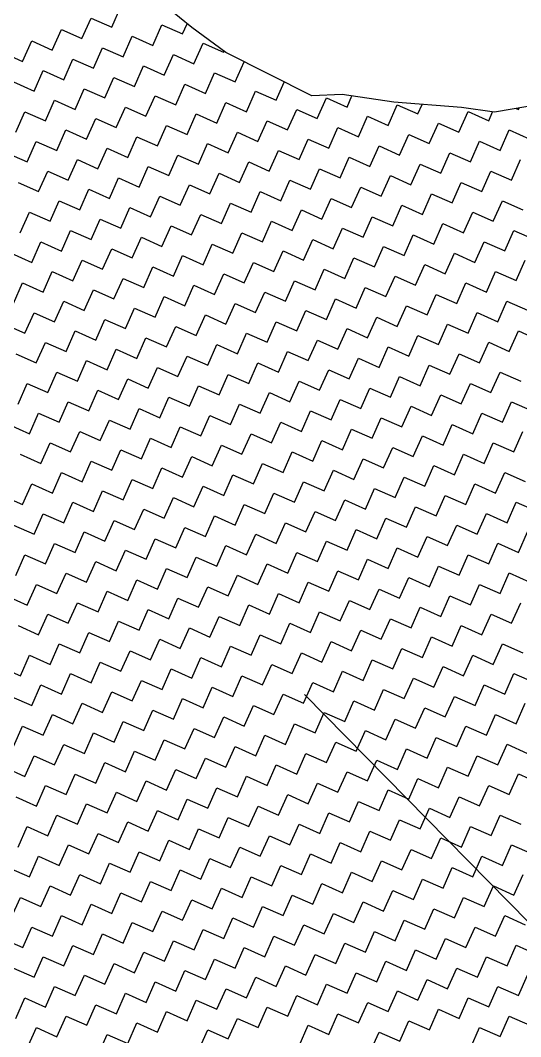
# Model space of a CAD drawing. Header units: metres. Extents: x 279553 to 281500, y 2029848 to 2031565.
# Drawn here: x 279889.4 to 280029.9, y 2030855.8 to 2031141.3 of the extents above; entities that cross this region are included whole.
import ezdxf

# ---------------------------------------------------------------- set-up
doc = ezdxf.new("R2010")
doc.units = ezdxf.units.M
doc.header["$MEASUREMENT"] = 0
doc.layers.add('POLY_HATCH', color=12, linetype='Continuous')

msp = doc.modelspace()

# ---------------------------------------------------------------- linework, layer by layer
msp.add_lwpolyline([(280055.2, 2030864.48), (279969.17, 2030951.88)])
at = {"layer": 'POLY_HATCH'}
for p, q in [((279937.59, 2031139.22), (279926.24, 2031148.48)), ((279947.1, 2031132.19), (279937.59, 2031139.22)), ((279971.23, 2031120.06), (279947.1, 2031132.19)), ((279979.83, 2031120.45), (279971.23, 2031120.06)), ((279994.3, 2031118.24), (279979.83, 2031120.45)), ((280013.33, 2031116.8), (279994.3, 2031118.24)), ((280036.28, 2031117.84), (280022.59, 2031115.5)), ((280022.59, 2031115.5), (280013.33, 2031116.8))]:
    msp.add_line(p, q, dxfattribs=at)
at = {"layer": 'POLY_HATCH', "linetype": 'Continuous'}
for p, q in [((279915.07, 2031139.35), (279917.64, 2031145.12)), ((279906.73, 2031136.14), (279909.3, 2031141.91)), ((279909.3, 2031141.91), (279915.07, 2031139.35)), ((279934.96, 2031137.43), (279936.24, 2031140.32)), ((279898.39, 2031132.93), (279900.96, 2031138.7)), ((279900.96, 2031138.7), (279906.73, 2031136.14)), ((279926.62, 2031134.22), (279929.19, 2031139.99)), ((279929.19, 2031139.99), (279934.96, 2031137.43)), ((279890.05, 2031129.72), (279892.62, 2031135.5)), ((279892.62, 2031135.5), (279898.39, 2031132.93)), ((279918.28, 2031131.01), (279920.85, 2031136.78)), ((279920.85, 2031136.78), (279926.62, 2031134.22)), ((279938.17, 2031129.09), (279940.73, 2031134.86)), ((279940.73, 2031134.86), (279946.51, 2031132.29)), ((279884.28, 2031132.29), (279890.05, 2031129.72)), ((279909.94, 2031127.8), (279912.51, 2031133.57)), ((279912.51, 2031133.57), (279918.28, 2031131.01)), ((279929.83, 2031125.88), (279932.39, 2031131.65)), ((279932.39, 2031131.65), (279938.17, 2031129.09)), ((279946.51, 2031132.29), (279946.62, 2031132.54)), ((279901.6, 2031124.59), (279904.17, 2031130.36)), ((279904.17, 2031130.36), (279909.94, 2031127.8)), ((279949.72, 2031123.95), (279952.23, 2031129.61)), ((279893.26, 2031121.38), (279895.83, 2031127.16)), ((279895.83, 2031127.16), (279901.6, 2031124.59)), ((279921.49, 2031122.67), (279924.05, 2031128.44)), ((279924.05, 2031128.44), (279929.83, 2031125.88)), ((279941.38, 2031120.75), (279943.94, 2031126.52)), ((279943.94, 2031126.52), (279949.72, 2031123.95)), ((279887.49, 2031123.95), (279893.26, 2031121.38)), ((279913.15, 2031119.46), (279915.71, 2031125.23)), ((279915.71, 2031125.23), (279921.49, 2031122.67)), ((279933.04, 2031117.54), (279935.6, 2031123.31)), ((279935.6, 2031123.31), (279941.38, 2031120.75)), ((279961.27, 2031118.82), (279963.53, 2031123.93)), ((279904.81, 2031116.25), (279907.37, 2031122.02)), ((279907.37, 2031122.02), (279913.15, 2031119.46)), ((279952.93, 2031115.61), (279955.49, 2031121.39)), ((279955.49, 2031121.39), (279961.27, 2031118.82)), ((279896.47, 2031113.04), (279899.03, 2031118.82)), ((279899.03, 2031118.82), (279904.81, 2031116.25)), ((279924.7, 2031114.33), (279927.26, 2031120.1)), ((279927.26, 2031120.1), (279933.04, 2031117.54)), ((279944.59, 2031112.41), (279947.15, 2031118.18)), ((279947.15, 2031118.18), (279952.93, 2031115.61)), ((279972.81, 2031113.69), (279975.38, 2031119.47)), ((279975.38, 2031119.47), (279981.15, 2031116.9)), ((279981.15, 2031116.9), (279982.55, 2031120.04)), ((279992.7, 2031111.77), (279995.27, 2031117.54)), ((279995.27, 2031117.54), (280001.04, 2031114.98)), ((280001.04, 2031114.98), (280002.23, 2031117.64)), ((279888.13, 2031109.83), (279890.69, 2031115.61)), ((279890.69, 2031115.61), (279896.47, 2031113.04)), ((279916.36, 2031111.12), (279918.92, 2031116.89)), ((279918.92, 2031116.89), (279924.7, 2031114.33)), ((279936.25, 2031109.2), (279938.81, 2031114.97)), ((279938.81, 2031114.97), (279944.59, 2031112.41)), ((279964.47, 2031110.48), (279967.04, 2031116.26)), ((279967.04, 2031116.26), (279972.81, 2031113.69)), ((280012.59, 2031109.85), (280015.16, 2031115.62)), ((280015.16, 2031115.62), (280020.93, 2031113.06)), ((280020.93, 2031113.06), (280022.05, 2031115.57)), ((280028.66, 2031116.54), (280029.27, 2031116.26)), ((280029.27, 2031116.26), (280029.45, 2031116.67)), ((279908.02, 2031107.91), (279910.58, 2031113.68)), ((279910.58, 2031113.68), (279916.36, 2031111.12)), ((279927.91, 2031105.99), (279930.47, 2031111.76)), ((279930.47, 2031111.76), (279936.25, 2031109.2)), ((279956.13, 2031107.27), (279958.7, 2031113.05)), ((279958.7, 2031113.05), (279964.47, 2031110.48)), ((279984.36, 2031108.56), (279986.93, 2031114.33)), ((279986.93, 2031114.33), (279992.7, 2031111.77)), ((280004.25, 2031106.64), (280006.82, 2031112.41)), ((280006.82, 2031112.41), (280012.59, 2031109.85)), ((279899.68, 2031104.7), (279902.24, 2031110.48)), ((279902.24, 2031110.48), (279908.02, 2031107.91)), ((279947.79, 2031104.07), (279950.36, 2031109.84)), ((279950.36, 2031109.84), (279956.13, 2031107.27)), ((279976.02, 2031105.35), (279978.59, 2031111.13)), ((279978.59, 2031111.13), (279984.36, 2031108.56)), ((279995.91, 2031103.43), (279998.48, 2031109.2)), ((279998.48, 2031109.2), (280004.25, 2031106.64)), ((280024.14, 2031104.72), (280026.71, 2031110.49)), ((280026.71, 2031110.49), (280032.48, 2031107.92)), ((279891.34, 2031101.49), (279893.9, 2031107.27)), ((279893.9, 2031107.27), (279899.68, 2031104.7)), ((279919.57, 2031102.78), (279922.13, 2031108.55)), ((279922.13, 2031108.55), (279927.91, 2031105.99)), ((279939.46, 2031100.86), (279942.02, 2031106.63)), ((279942.02, 2031106.63), (279947.79, 2031104.07)), ((279967.68, 2031102.14), (279970.25, 2031107.92)), ((279970.25, 2031107.92), (279976.02, 2031105.35)), ((279987.57, 2031100.22), (279990.14, 2031105.99)), ((279990.14, 2031105.99), (279995.91, 2031103.43)), ((280015.8, 2031101.51), (280018.37, 2031107.28)), ((280018.37, 2031107.28), (280024.14, 2031104.72)), ((279885.56, 2031104.06), (279891.34, 2031101.49)), ((279911.23, 2031099.57), (279913.79, 2031105.34)), ((279913.79, 2031105.34), (279919.57, 2031102.78)), ((279931.12, 2031097.65), (279933.68, 2031103.42)), ((279933.68, 2031103.42), (279939.46, 2031100.86)), ((279959.34, 2031098.93), (279961.91, 2031104.71)), ((279961.91, 2031104.71), (279967.68, 2031102.14)), ((280007.46, 2031098.3), (280010.03, 2031104.07)), ((280010.03, 2031104.07), (280015.8, 2031101.51)), ((279902.89, 2031096.36), (279905.45, 2031102.14)), ((279905.45, 2031102.14), (279911.23, 2031099.57)), ((279951, 2031095.73), (279953.57, 2031101.5)), ((279953.57, 2031101.5), (279959.34, 2031098.93)), ((279979.23, 2031097.01), (279981.8, 2031102.79)), ((279981.8, 2031102.79), (279987.57, 2031100.22)), ((279999.12, 2031095.09), (280001.69, 2031100.86)), ((280001.69, 2031100.86), (280007.46, 2031098.3)), ((280027.35, 2031096.38), (280029.91, 2031102.15)), ((279894.55, 2031093.15), (279897.11, 2031098.93)), ((279897.11, 2031098.93), (279902.89, 2031096.36)), ((279922.78, 2031094.44), (279925.34, 2031100.21)), ((279925.34, 2031100.21), (279931.12, 2031097.65)), ((279942.66, 2031092.52), (279945.23, 2031098.29)), ((279945.23, 2031098.29), (279951, 2031095.73)), ((279970.89, 2031093.8), (279973.46, 2031099.58)), ((279973.46, 2031099.58), (279979.23, 2031097.01)), ((279990.78, 2031091.88), (279993.35, 2031097.65)), ((279993.35, 2031097.65), (279999.12, 2031095.09)), ((280019.01, 2031093.17), (280021.57, 2031098.94)), ((280021.57, 2031098.94), (280027.35, 2031096.38)), ((279888.77, 2031095.72), (279894.55, 2031093.15)), ((279914.44, 2031091.23), (279917, 2031097)), ((279917, 2031097), (279922.78, 2031094.44)), ((279934.32, 2031089.31), (279936.89, 2031095.08)), ((279936.89, 2031095.08), (279942.66, 2031092.52)), ((279962.55, 2031090.59), (279965.12, 2031096.37)), ((279965.12, 2031096.37), (279970.89, 2031093.8)), ((280010.67, 2031089.96), (280013.23, 2031095.73)), ((280013.23, 2031095.73), (280019.01, 2031093.17)), ((279906.1, 2031088.02), (279908.66, 2031093.8)), ((279908.66, 2031093.8), (279914.44, 2031091.23)), ((279925.98, 2031086.1), (279928.55, 2031091.87)), ((279928.55, 2031091.87), (279934.32, 2031089.31)), ((279954.21, 2031087.39), (279956.78, 2031093.16)), ((279956.78, 2031093.16), (279962.55, 2031090.59)), ((279982.44, 2031088.67), (279985.01, 2031094.45)), ((279985.01, 2031094.45), (279990.78, 2031091.88)), ((280002.33, 2031086.75), (280004.9, 2031092.52)), ((280004.9, 2031092.52), (280010.67, 2031089.96)), ((279897.76, 2031084.81), (279900.32, 2031090.59)), ((279900.32, 2031090.59), (279906.1, 2031088.02)), ((279945.87, 2031084.18), (279948.44, 2031089.95)), ((279948.44, 2031089.95), (279954.21, 2031087.39)), ((279974.1, 2031085.46), (279976.67, 2031091.24)), ((279976.67, 2031091.24), (279982.44, 2031088.67)), ((279993.99, 2031083.54), (279996.56, 2031089.31)), ((279996.56, 2031089.31), (280002.33, 2031086.75)), ((280022.22, 2031084.83), (280024.78, 2031090.6)), ((280024.78, 2031090.6), (280030.56, 2031088.04)), ((279889.42, 2031081.6), (279891.98, 2031087.38)), ((279891.98, 2031087.38), (279897.76, 2031084.81)), ((279917.64, 2031082.89), (279920.21, 2031088.66)), ((279920.21, 2031088.66), (279925.98, 2031086.1)), ((279937.53, 2031080.97), (279940.1, 2031086.74)), ((279940.1, 2031086.74), (279945.87, 2031084.18)), ((279965.76, 2031082.25), (279968.33, 2031088.03)), ((279968.33, 2031088.03), (279974.1, 2031085.46)), ((279985.65, 2031080.33), (279988.22, 2031086.11)), ((279988.22, 2031086.11), (279993.99, 2031083.54)), ((280013.88, 2031081.62), (280016.44, 2031087.39)), ((280016.44, 2031087.39), (280022.22, 2031084.83)), ((279909.3, 2031079.68), (279911.87, 2031085.46)), ((279911.87, 2031085.46), (279917.64, 2031082.89)), ((279929.19, 2031077.76), (279931.76, 2031083.53)), ((279931.76, 2031083.53), (279937.53, 2031080.97)), ((279957.42, 2031079.05), (279959.99, 2031084.82)), ((279959.99, 2031084.82), (279965.76, 2031082.25)), ((280005.54, 2031078.41), (280008.1, 2031084.18)), ((280008.1, 2031084.18), (280013.88, 2031081.62)), ((279900.96, 2031076.47), (279903.53, 2031082.25)), ((279903.53, 2031082.25), (279909.3, 2031079.68)), ((279920.85, 2031074.55), (279923.42, 2031080.32)), ((279923.42, 2031080.32), (279929.19, 2031077.76)), ((279949.08, 2031075.84), (279951.65, 2031081.61)), ((279951.65, 2031081.61), (279957.42, 2031079.05)), ((279977.31, 2031077.12), (279979.88, 2031082.9)), ((279979.88, 2031082.9), (279985.65, 2031080.33)), ((279997.2, 2031075.2), (279999.76, 2031080.98)), ((279999.76, 2031080.98), (280005.54, 2031078.41)), ((280025.43, 2031076.49), (280027.99, 2031082.26)), ((280027.99, 2031082.26), (280033.77, 2031079.7)), ((279892.62, 2031073.26), (279895.19, 2031079.04)), ((279895.19, 2031079.04), (279900.96, 2031076.47)), ((279940.74, 2031072.63), (279943.31, 2031078.4)), ((279943.31, 2031078.4), (279949.08, 2031075.84)), ((279968.97, 2031073.91), (279971.54, 2031079.69)), ((279971.54, 2031079.69), (279977.31, 2031077.12)), ((279988.86, 2031071.99), (279991.42, 2031077.77)), ((279991.42, 2031077.77), (279997.2, 2031075.2)), ((280017.09, 2031073.28), (280019.65, 2031079.05)), ((280019.65, 2031079.05), (280025.43, 2031076.49)), ((279886.85, 2031075.83), (279892.62, 2031073.26)), ((279912.51, 2031071.34), (279915.08, 2031077.12)), ((279915.08, 2031077.12), (279920.85, 2031074.55)), ((279932.4, 2031069.42), (279934.97, 2031075.19)), ((279934.97, 2031075.19), (279940.74, 2031072.63)), ((279960.63, 2031070.71), (279963.2, 2031076.48)), ((279963.2, 2031076.48), (279968.97, 2031073.91)), ((279980.52, 2031068.78), (279983.08, 2031074.56)), ((279983.08, 2031074.56), (279988.86, 2031071.99)), ((280008.75, 2031070.07), (280011.31, 2031075.84)), ((280011.31, 2031075.84), (280017.09, 2031073.28)), ((279904.17, 2031068.13), (279906.74, 2031073.91)), ((279906.74, 2031073.91), (279912.51, 2031071.34)), ((279924.06, 2031066.21), (279926.63, 2031071.99)), ((279926.63, 2031071.99), (279932.4, 2031069.42)), ((279952.29, 2031067.5), (279954.86, 2031073.27)), ((279954.86, 2031073.27), (279960.63, 2031070.71)), ((280000.41, 2031066.86), (280002.97, 2031072.64)), ((280002.97, 2031072.64), (280008.75, 2031070.07)), ((280028.64, 2031068.15), (280031.2, 2031073.92)), ((279895.83, 2031064.92), (279898.4, 2031070.7)), ((279898.4, 2031070.7), (279904.17, 2031068.13)), ((279943.95, 2031064.29), (279946.52, 2031070.06)), ((279946.52, 2031070.06), (279952.29, 2031067.5)), ((279972.18, 2031065.57), (279974.74, 2031071.35)), ((279974.74, 2031071.35), (279980.52, 2031068.78)), ((279992.07, 2031063.65), (279994.63, 2031069.43)), ((279994.63, 2031069.43), (280000.41, 2031066.86)), ((280020.3, 2031064.94), (280022.86, 2031070.71)), ((280022.86, 2031070.71), (280028.64, 2031068.15)), ((279887.49, 2031061.72), (279890.06, 2031067.49)), ((279890.06, 2031067.49), (279895.83, 2031064.92)), ((279915.72, 2031063), (279918.29, 2031068.78)), ((279918.29, 2031068.78), (279924.06, 2031066.21)), ((279935.61, 2031061.08), (279938.18, 2031066.85)), ((279938.18, 2031066.85), (279943.95, 2031064.29)), ((279963.84, 2031062.37), (279966.4, 2031068.14)), ((279966.4, 2031068.14), (279972.18, 2031065.57)), ((279983.73, 2031060.44), (279986.29, 2031066.22)), ((279986.29, 2031066.22), (279992.07, 2031063.65)), ((280011.96, 2031061.73), (280014.52, 2031067.5)), ((280014.52, 2031067.5), (280020.3, 2031064.94)), ((279907.38, 2031059.79), (279909.95, 2031065.57)), ((279909.95, 2031065.57), (279915.72, 2031063)), ((279927.27, 2031057.87), (279929.84, 2031063.65)), ((279929.84, 2031063.65), (279935.61, 2031061.08)), ((279955.5, 2031059.16), (279958.06, 2031064.93)), ((279958.06, 2031064.93), (279963.84, 2031062.37)), ((280003.62, 2031058.52), (280006.18, 2031064.3)), ((280006.18, 2031064.3), (280011.96, 2031061.73)), ((279899.04, 2031056.58), (279901.61, 2031062.36)), ((279901.61, 2031062.36), (279907.38, 2031059.79)), ((279918.93, 2031054.66), (279921.5, 2031060.44)), ((279921.5, 2031060.44), (279927.27, 2031057.87)), ((279947.16, 2031055.95), (279949.72, 2031061.72)), ((279949.72, 2031061.72), (279955.5, 2031059.16)), ((279975.39, 2031057.23), (279977.95, 2031063.01)), ((279977.95, 2031063.01), (279983.73, 2031060.44)), ((279995.28, 2031055.31), (279997.84, 2031061.09)), ((279997.84, 2031061.09), (280003.62, 2031058.52)), ((280023.5, 2031056.6), (280026.07, 2031062.37)), ((280026.07, 2031062.37), (280031.84, 2031059.81)), ((279890.7, 2031053.38), (279893.27, 2031059.15)), ((279893.27, 2031059.15), (279899.04, 2031056.58)), ((279938.82, 2031052.74), (279941.38, 2031058.51)), ((279941.38, 2031058.51), (279947.16, 2031055.95)), ((279967.05, 2031054.03), (279969.61, 2031059.8)), ((279969.61, 2031059.8), (279975.39, 2031057.23)), ((279986.94, 2031052.1), (279989.5, 2031057.88)), ((279989.5, 2031057.88), (279995.28, 2031055.31)), ((280015.16, 2031053.39), (280017.73, 2031059.16)), ((280017.73, 2031059.16), (280023.5, 2031056.6)), ((279884.93, 2031055.94), (279890.7, 2031053.38)), ((279910.59, 2031051.45), (279913.16, 2031057.23)), ((279913.16, 2031057.23), (279918.93, 2031054.66)), ((279930.48, 2031049.53), (279933.04, 2031055.31)), ((279933.04, 2031055.31), (279938.82, 2031052.74)), ((279958.71, 2031050.82), (279961.27, 2031056.59)), ((279961.27, 2031056.59), (279967.05, 2031054.03)), ((279978.6, 2031048.89), (279981.16, 2031054.67)), ((279981.16, 2031054.67), (279986.94, 2031052.1)), ((280006.82, 2031050.18), (280009.39, 2031055.96)), ((280009.39, 2031055.96), (280015.16, 2031053.39)), ((279902.25, 2031048.24), (279904.82, 2031054.02)), ((279904.82, 2031054.02), (279910.59, 2031051.45)), ((279922.14, 2031046.32), (279924.7, 2031052.1)), ((279924.7, 2031052.1), (279930.48, 2031049.53)), ((279950.37, 2031047.61), (279952.93, 2031053.38)), ((279952.93, 2031053.38), (279958.71, 2031050.82)), ((279998.48, 2031046.97), (280001.05, 2031052.75)), ((280001.05, 2031052.75), (280006.82, 2031050.18)), ((280026.71, 2031048.26), (280029.28, 2031054.03)), ((280029.28, 2031054.03), (280035.05, 2031051.47)), ((279893.91, 2031045.04), (279896.48, 2031050.81)), ((279896.48, 2031050.81), (279902.25, 2031048.24)), ((279913.8, 2031043.11), (279916.36, 2031048.89)), ((279916.36, 2031048.89), (279922.14, 2031046.32)), ((279942.03, 2031044.4), (279944.59, 2031050.17)), ((279944.59, 2031050.17), (279950.37, 2031047.61)), ((279970.26, 2031045.69), (279972.82, 2031051.46)), ((279972.82, 2031051.46), (279978.6, 2031048.89)), ((279990.14, 2031043.76), (279992.71, 2031049.54)), ((279992.71, 2031049.54), (279998.48, 2031046.97)), ((280018.37, 2031045.05), (280020.94, 2031050.82)), ((280020.94, 2031050.82), (280026.71, 2031048.26)), ((279888.14, 2031047.6), (279893.91, 2031045.04)), ((279933.69, 2031041.19), (279936.25, 2031046.97)), ((279936.25, 2031046.97), (279942.03, 2031044.4)), ((279961.92, 2031042.48), (279964.48, 2031048.25)), ((279964.48, 2031048.25), (279970.26, 2031045.69)), ((279981.8, 2031040.55), (279984.37, 2031046.33)), ((279984.37, 2031046.33), (279990.14, 2031043.76)), ((280010.03, 2031041.84), (280012.6, 2031047.62)), ((280012.6, 2031047.62), (280018.37, 2031045.05)), ((279905.46, 2031039.9), (279908.02, 2031045.68)), ((279908.02, 2031045.68), (279913.8, 2031043.11)), ((279925.35, 2031037.98), (279927.91, 2031043.76)), ((279927.91, 2031043.76), (279933.69, 2031041.19)), ((279953.58, 2031039.27), (279956.14, 2031045.04)), ((279956.14, 2031045.04), (279961.92, 2031042.48)), ((280001.69, 2031038.63), (280004.26, 2031044.41)), ((280004.26, 2031044.41), (280010.03, 2031041.84)), ((279897.12, 2031036.7), (279899.68, 2031042.47)), ((279899.68, 2031042.47), (279905.46, 2031039.9)), ((279917.01, 2031034.77), (279919.57, 2031040.55)), ((279919.57, 2031040.55), (279925.35, 2031037.98)), ((279945.24, 2031036.06), (279947.8, 2031041.83)), ((279947.8, 2031041.83), (279953.58, 2031039.27)), ((279973.46, 2031037.35), (279976.03, 2031043.12)), ((279976.03, 2031043.12), (279981.8, 2031040.55)), ((279993.35, 2031035.42), (279995.92, 2031041.2)), ((279995.92, 2031041.2), (280001.69, 2031038.63)), ((280021.58, 2031036.71), (280024.15, 2031042.48)), ((280024.15, 2031042.48), (280029.92, 2031039.92)), ((279888.78, 2031033.49), (279891.34, 2031039.26)), ((279891.34, 2031039.26), (279897.12, 2031036.7)), ((279936.9, 2031032.85), (279939.46, 2031038.63)), ((279939.46, 2031038.63), (279945.24, 2031036.06)), ((279965.12, 2031034.14), (279967.69, 2031039.91)), ((279967.69, 2031039.91), (279973.46, 2031037.35)), ((279985.01, 2031032.21), (279987.58, 2031037.99)), ((279987.58, 2031037.99), (279993.35, 2031035.42)), ((280013.24, 2031033.5), (280015.81, 2031039.28)), ((280015.81, 2031039.28), (280021.58, 2031036.71)), ((279908.67, 2031031.56), (279911.23, 2031037.34)), ((279911.23, 2031037.34), (279917.01, 2031034.77)), ((279928.56, 2031029.64), (279931.12, 2031035.42)), ((279931.12, 2031035.42), (279936.9, 2031032.85)), ((279956.78, 2031030.93), (279959.35, 2031036.7)), ((279959.35, 2031036.7), (279965.12, 2031034.14)), ((279976.67, 2031029.01), (279979.24, 2031034.78)), ((279979.24, 2031034.78), (279985.01, 2031032.21)), ((280004.9, 2031030.29), (280007.47, 2031036.07)), ((280007.47, 2031036.07), (280013.24, 2031033.5)), ((279900.33, 2031028.36), (279902.89, 2031034.13)), ((279902.89, 2031034.13), (279908.67, 2031031.56)), ((279920.22, 2031026.43), (279922.78, 2031032.21)), ((279922.78, 2031032.21), (279928.56, 2031029.64)), ((279948.44, 2031027.72), (279951.01, 2031033.49)), ((279951.01, 2031033.49), (279956.78, 2031030.93)), ((279996.56, 2031027.08), (279999.13, 2031032.86)), ((279999.13, 2031032.86), (280004.9, 2031030.29)), ((280024.79, 2031028.37), (280027.36, 2031034.14)), ((280027.36, 2031034.14), (280033.13, 2031031.58)), ((279891.99, 2031025.15), (279894.55, 2031030.92)), ((279894.55, 2031030.92), (279900.33, 2031028.36)), ((279911.88, 2031023.22), (279914.44, 2031029)), ((279914.44, 2031029), (279920.22, 2031026.43)), ((279940.11, 2031024.51), (279942.67, 2031030.29)), ((279942.67, 2031030.29), (279948.44, 2031027.72)), ((279968.33, 2031025.8), (279970.9, 2031031.57)), ((279970.9, 2031031.57), (279976.67, 2031029.01)), ((279988.22, 2031023.87), (279990.79, 2031029.65)), ((279990.79, 2031029.65), (279996.56, 2031027.08)), ((280016.45, 2031025.16), (280019.02, 2031030.94)), ((280019.02, 2031030.94), (280024.79, 2031028.37)), ((279886.21, 2031027.71), (279891.99, 2031025.15)), ((279931.77, 2031021.3), (279934.33, 2031027.08)), ((279934.33, 2031027.08), (279940.11, 2031024.51)), ((279959.99, 2031022.59), (279962.56, 2031028.36)), ((279962.56, 2031028.36), (279968.33, 2031025.8)), ((279979.88, 2031020.67), (279982.45, 2031026.44)), ((279982.45, 2031026.44), (279988.22, 2031023.87)), ((280008.11, 2031021.95), (280010.68, 2031027.73)), ((280010.68, 2031027.73), (280016.45, 2031025.16)), ((279903.54, 2031020.02), (279906.1, 2031025.79)), ((279906.1, 2031025.79), (279911.88, 2031023.22)), ((279923.43, 2031018.09), (279925.99, 2031023.87)), ((279925.99, 2031023.87), (279931.77, 2031021.3)), ((279951.65, 2031019.38), (279954.22, 2031025.15)), ((279954.22, 2031025.15), (279959.99, 2031022.59)), ((279971.54, 2031017.46), (279974.11, 2031023.23)), ((279974.11, 2031023.23), (279979.88, 2031020.67)), ((279999.77, 2031018.74), (280002.34, 2031024.52)), ((280002.34, 2031024.52), (280008.11, 2031021.95)), ((280028, 2031020.03), (280030.56, 2031025.8)), ((279895.2, 2031016.81), (279897.76, 2031022.58)), ((279897.76, 2031022.58), (279903.54, 2031020.02)), ((279915.09, 2031014.88), (279917.65, 2031020.66)), ((279917.65, 2031020.66), (279923.43, 2031018.09)), ((279943.31, 2031016.17), (279945.88, 2031021.95)), ((279945.88, 2031021.95), (279951.65, 2031019.38)), ((279991.43, 2031015.53), (279994, 2031021.31)), ((279994, 2031021.31), (279999.77, 2031018.74)), ((280019.66, 2031016.82), (280022.22, 2031022.6)), ((280022.22, 2031022.6), (280028, 2031020.03)), ((279889.42, 2031019.37), (279895.2, 2031016.81)), ((279934.97, 2031012.96), (279937.54, 2031018.74)), ((279937.54, 2031018.74), (279943.31, 2031016.17)), ((279963.2, 2031014.25), (279965.77, 2031020.02)), ((279965.77, 2031020.02), (279971.54, 2031017.46)), ((279983.09, 2031012.33), (279985.66, 2031018.1)), ((279985.66, 2031018.1), (279991.43, 2031015.53)), ((280011.32, 2031013.61), (280013.88, 2031019.39)), ((280013.88, 2031019.39), (280019.66, 2031016.82)), ((279906.75, 2031011.68), (279909.31, 2031017.45)), ((279909.31, 2031017.45), (279915.09, 2031014.88)), ((279926.63, 2031009.75), (279929.2, 2031015.53)), ((279929.2, 2031015.53), (279934.97, 2031012.96)), ((279954.86, 2031011.04), (279957.43, 2031016.81)), ((279957.43, 2031016.81), (279963.2, 2031014.25)), ((279974.75, 2031009.12), (279977.32, 2031014.89)), ((279977.32, 2031014.89), (279983.09, 2031012.33)), ((280002.98, 2031010.4), (280005.55, 2031016.18)), ((280005.55, 2031016.18), (280011.32, 2031013.61)), ((279898.41, 2031008.47), (279900.97, 2031014.24)), ((279900.97, 2031014.24), (279906.75, 2031011.68)), ((279918.29, 2031006.55), (279920.86, 2031012.32)), ((279920.86, 2031012.32), (279926.63, 2031009.75)), ((279946.52, 2031007.83), (279949.09, 2031013.61)), ((279949.09, 2031013.61), (279954.86, 2031011.04)), ((279994.64, 2031007.2), (279997.21, 2031012.97)), ((279997.21, 2031012.97), (280002.98, 2031010.4)), ((280022.87, 2031008.48), (280025.43, 2031014.26)), ((280025.43, 2031014.26), (280031.21, 2031011.69)), ((279890.07, 2031005.26), (279892.63, 2031011.03)), ((279892.63, 2031011.03), (279898.41, 2031008.47)), ((279909.95, 2031003.34), (279912.52, 2031009.11)), ((279912.52, 2031009.11), (279918.29, 2031006.55)), ((279938.18, 2031004.62), (279940.75, 2031010.4)), ((279940.75, 2031010.4), (279946.52, 2031007.83)), ((279966.41, 2031005.91), (279968.98, 2031011.68)), ((279968.98, 2031011.68), (279974.75, 2031009.12)), ((279986.3, 2031003.99), (279988.87, 2031009.76)), ((279988.87, 2031009.76), (279994.64, 2031007.2)), ((280014.53, 2031005.27), (280017.09, 2031011.05)), ((280017.09, 2031011.05), (280022.87, 2031008.48)), ((279884.29, 2031007.82), (279890.07, 2031005.26)), ((279929.84, 2031001.41), (279932.41, 2031007.19)), ((279932.41, 2031007.19), (279938.18, 2031004.62)), ((279958.07, 2031002.7), (279960.64, 2031008.47)), ((279960.64, 2031008.47), (279966.41, 2031005.91)), ((279977.96, 2031000.78), (279980.53, 2031006.55)), ((279980.53, 2031006.55), (279986.3, 2031003.99)), ((280006.19, 2031002.06), (280008.75, 2031007.84)), ((280008.75, 2031007.84), (280014.53, 2031005.27)), ((279901.61, 2031000.13), (279904.18, 2031005.9)), ((279904.18, 2031005.9), (279909.95, 2031003.34)), ((279921.5, 2030998.21), (279924.07, 2031003.98)), ((279924.07, 2031003.98), (279929.84, 2031001.41)), ((279949.73, 2030999.49), (279952.3, 2031005.27)), ((279952.3, 2031005.27), (279958.07, 2031002.7)), ((279969.62, 2030997.57), (279972.19, 2031003.34)), ((279972.19, 2031003.34), (279977.96, 2031000.78)), ((279997.85, 2030998.86), (280000.41, 2031004.63)), ((280000.41, 2031004.63), (280006.19, 2031002.06)), ((280026.08, 2031000.14), (280028.64, 2031005.92)), ((280028.64, 2031005.92), (280034.42, 2031003.35)), ((279893.27, 2030996.92), (279895.84, 2031002.69)), ((279895.84, 2031002.69), (279901.61, 2031000.13)), ((279913.16, 2030995), (279915.73, 2031000.77)), ((279915.73, 2031000.77), (279921.5, 2030998.21)), ((279941.39, 2030996.28), (279943.96, 2031002.06)), ((279943.96, 2031002.06), (279949.73, 2030999.49)), ((279989.51, 2030995.65), (279992.07, 2031001.42)), ((279992.07, 2031001.42), (279997.85, 2030998.86)), ((280017.74, 2030996.93), (280020.3, 2031002.71)), ((280020.3, 2031002.71), (280026.08, 2031000.14)), ((279887.5, 2030999.48), (279893.27, 2030996.92)), ((279904.82, 2030991.79), (279907.39, 2030997.56)), ((279907.39, 2030997.56), (279913.16, 2030995)), ((279933.05, 2030993.07), (279935.62, 2030998.85)), ((279935.62, 2030998.85), (279941.39, 2030996.28)), ((279961.28, 2030994.36), (279963.85, 2031000.13)), ((279963.85, 2031000.13), (279969.62, 2030997.57)), ((279981.17, 2030992.44), (279983.73, 2030998.21)), ((279983.73, 2030998.21), (279989.51, 2030995.65)), ((280009.4, 2030993.72), (280011.96, 2030999.5)), ((280011.96, 2030999.5), (280017.74, 2030996.93)), ((280029.29, 2030991.8), (280031.85, 2030997.58)), ((279924.71, 2030989.87), (279927.28, 2030995.64)), ((279927.28, 2030995.64), (279933.05, 2030993.07)), ((279952.94, 2030991.15), (279955.51, 2030996.93)), ((279955.51, 2030996.93), (279961.28, 2030994.36)), ((279972.83, 2030989.23), (279975.39, 2030995)), ((279975.39, 2030995), (279981.17, 2030992.44)), ((280001.06, 2030990.52), (280003.62, 2030996.29)), ((280003.62, 2030996.29), (280009.4, 2030993.72)), ((279896.48, 2030988.58), (279899.05, 2030994.35)), ((279899.05, 2030994.35), (279904.82, 2030991.79)), ((279916.37, 2030986.66), (279918.94, 2030992.43)), ((279918.94, 2030992.43), (279924.71, 2030989.87)), ((279944.6, 2030987.94), (279947.17, 2030993.72)), ((279947.17, 2030993.72), (279952.94, 2030991.15)), ((279964.49, 2030986.02), (279967.05, 2030991.79)), ((279967.05, 2030991.79), (279972.83, 2030989.23)), ((279992.72, 2030987.31), (279995.28, 2030993.08)), ((279995.28, 2030993.08), (280001.06, 2030990.52)), ((280020.95, 2030988.59), (280023.51, 2030994.37)), ((280023.51, 2030994.37), (280029.29, 2030991.8)), ((279888.14, 2030985.37), (279890.71, 2030991.14)), ((279890.71, 2030991.14), (279896.48, 2030988.58)), ((279908.03, 2030983.45), (279910.6, 2030989.22)), ((279910.6, 2030989.22), (279916.37, 2030986.66)), ((279936.26, 2030984.73), (279938.83, 2030990.51)), ((279938.83, 2030990.51), (279944.6, 2030987.94)), ((279984.38, 2030984.1), (279986.94, 2030989.87)), ((279986.94, 2030989.87), (279992.72, 2030987.31)), ((280012.61, 2030985.38), (280015.17, 2030991.16)), ((280015.17, 2030991.16), (280020.95, 2030988.59)), ((279927.92, 2030981.53), (279930.49, 2030987.3)), ((279930.49, 2030987.3), (279936.26, 2030984.73)), ((279956.15, 2030982.81), (279958.71, 2030988.59)), ((279958.71, 2030988.59), (279964.49, 2030986.02)), ((279976.04, 2030980.89), (279978.6, 2030986.66)), ((279978.6, 2030986.66), (279984.38, 2030984.1)), ((280004.27, 2030982.18), (280006.83, 2030987.95)), ((280006.83, 2030987.95), (280012.61, 2030985.38)), ((279899.69, 2030980.24), (279902.26, 2030986.01)), ((279902.26, 2030986.01), (279908.03, 2030983.45)), ((279919.58, 2030978.32), (279922.15, 2030984.09)), ((279922.15, 2030984.09), (279927.92, 2030981.53)), ((279947.81, 2030979.6), (279950.37, 2030985.38)), ((279950.37, 2030985.38), (279956.15, 2030982.81)), ((279967.7, 2030977.68), (279970.26, 2030983.45)), ((279970.26, 2030983.45), (279976.04, 2030980.89)), ((279995.93, 2030978.97), (279998.49, 2030984.74)), ((279998.49, 2030984.74), (280004.27, 2030982.18)), ((280024.15, 2030980.25), (280026.72, 2030986.03)), ((280026.72, 2030986.03), (280032.49, 2030983.46)), ((279891.35, 2030977.03), (279893.92, 2030982.8)), ((279893.92, 2030982.8), (279899.69, 2030980.24)), ((279911.24, 2030975.11), (279913.81, 2030980.88)), ((279913.81, 2030980.88), (279919.58, 2030978.32)), ((279939.47, 2030976.39), (279942.03, 2030982.17)), ((279942.03, 2030982.17), (279947.81, 2030979.6)), ((279987.59, 2030975.76), (279990.15, 2030981.53)), ((279990.15, 2030981.53), (279995.93, 2030978.97)), ((280015.81, 2030977.04), (280018.38, 2030982.82)), ((280018.38, 2030982.82), (280024.15, 2030980.25)), ((279885.58, 2030979.6), (279891.35, 2030977.03)), ((279902.9, 2030971.9), (279905.47, 2030977.67)), ((279905.47, 2030977.67), (279911.24, 2030975.11)), ((279931.13, 2030973.19), (279933.69, 2030978.96)), ((279933.69, 2030978.96), (279939.47, 2030976.39)), ((279959.36, 2030974.47), (279961.92, 2030980.25)), ((279961.92, 2030980.25), (279967.7, 2030977.68)), ((279979.25, 2030972.55), (279981.81, 2030978.32)), ((279981.81, 2030978.32), (279987.59, 2030975.76)), ((280007.47, 2030973.84), (280010.04, 2030979.61)), ((280010.04, 2030979.61), (280015.81, 2030977.04)), ((280027.36, 2030971.91), (280029.93, 2030977.69)), ((279922.79, 2030969.98), (279925.35, 2030975.75)), ((279925.35, 2030975.75), (279931.13, 2030973.19)), ((279951.02, 2030971.26), (279953.58, 2030977.04)), ((279953.58, 2030977.04), (279959.36, 2030974.47)), ((279970.91, 2030969.34), (279973.47, 2030975.11)), ((279973.47, 2030975.11), (279979.25, 2030972.55)), ((279999.13, 2030970.63), (280001.7, 2030976.4)), ((280001.7, 2030976.4), (280007.47, 2030973.84)), ((279894.56, 2030968.69), (279897.13, 2030974.46)), ((279897.13, 2030974.46), (279902.9, 2030971.9)), ((279914.45, 2030966.77), (279917.01, 2030972.54)), ((279917.01, 2030972.54), (279922.79, 2030969.98)), ((279942.68, 2030968.05), (279945.24, 2030973.83)), ((279945.24, 2030973.83), (279951.02, 2030971.26)), ((279962.57, 2030966.13), (279965.13, 2030971.91)), ((279965.13, 2030971.91), (279970.91, 2030969.34)), ((279990.79, 2030967.42), (279993.36, 2030973.19)), ((279993.36, 2030973.19), (279999.13, 2030970.63)), ((280019.02, 2030968.7), (280021.59, 2030974.48)), ((280021.59, 2030974.48), (280027.36, 2030971.91)), ((279888.79, 2030971.26), (279894.56, 2030968.69)), ((279906.11, 2030963.56), (279908.67, 2030969.33)), ((279908.67, 2030969.33), (279914.45, 2030966.77)), ((279934.34, 2030964.85), (279936.9, 2030970.62)), ((279936.9, 2030970.62), (279942.68, 2030968.05)), ((279982.45, 2030964.21), (279985.02, 2030969.98)), ((279985.02, 2030969.98), (279990.79, 2030967.42)), ((280010.68, 2030965.5), (280013.25, 2030971.27)), ((280013.25, 2030971.27), (280019.02, 2030968.7)), ((279897.77, 2030960.35), (279900.33, 2030966.12)), ((279900.33, 2030966.12), (279906.11, 2030963.56)), ((279926, 2030961.64), (279928.56, 2030967.41)), ((279928.56, 2030967.41), (279934.34, 2030964.85)), ((279954.23, 2030962.92), (279956.79, 2030968.7)), ((279956.79, 2030968.7), (279962.57, 2030966.13)), ((279974.11, 2030961), (279976.68, 2030966.77)), ((279976.68, 2030966.77), (279982.45, 2030964.21)), ((280002.34, 2030962.29), (280004.91, 2030968.06)), ((280004.91, 2030968.06), (280010.68, 2030965.5)), ((280022.23, 2030960.36), (280024.8, 2030966.14)), ((280024.8, 2030966.14), (280030.57, 2030963.57)), ((279917.66, 2030958.43), (279920.22, 2030964.2)), ((279920.22, 2030964.2), (279926, 2030961.64)), ((279945.89, 2030959.71), (279948.45, 2030965.49)), ((279948.45, 2030965.49), (279954.23, 2030962.92)), ((279965.77, 2030957.79), (279968.34, 2030963.57)), ((279968.34, 2030963.57), (279974.11, 2030961)), ((279994, 2030959.08), (279996.57, 2030964.85)), ((279996.57, 2030964.85), (280002.34, 2030962.29)), ((279889.43, 2030957.14), (279891.99, 2030962.92)), ((279891.99, 2030962.92), (279897.77, 2030960.35)), ((279909.32, 2030955.22), (279911.88, 2030960.99)), ((279911.88, 2030960.99), (279917.66, 2030958.43)), ((279937.55, 2030956.51), (279940.11, 2030962.28)), ((279940.11, 2030962.28), (279945.89, 2030959.71)), ((279985.66, 2030955.87), (279988.23, 2030961.64)), ((279988.23, 2030961.64), (279994, 2030959.08)), ((280013.89, 2030957.16), (280016.46, 2030962.93)), ((280016.46, 2030962.93), (280022.23, 2030960.36)), ((279883.65, 2030959.71), (279889.43, 2030957.14)), ((279900.98, 2030952.01), (279903.54, 2030957.78)), ((279903.54, 2030957.78), (279909.32, 2030955.22)), ((279929.21, 2030953.3), (279931.77, 2030959.07)), ((279931.77, 2030959.07), (279937.55, 2030956.51)), ((279957.43, 2030954.58), (279960, 2030960.36)), ((279960, 2030960.36), (279965.77, 2030957.79)), ((279977.32, 2030952.66), (279979.89, 2030958.43)), ((279979.89, 2030958.43), (279985.66, 2030955.87)), ((280005.55, 2030953.95), (280008.12, 2030959.72)), ((280008.12, 2030959.72), (280013.89, 2030957.16)), ((280025.44, 2030952.02), (280028.01, 2030957.8)), ((280028.01, 2030957.8), (280033.78, 2030955.23)), ((279920.87, 2030950.09), (279923.43, 2030955.86)), ((279923.43, 2030955.86), (279929.21, 2030953.3)), ((279949.09, 2030951.37), (279951.66, 2030957.15)), ((279951.66, 2030957.15), (279957.43, 2030954.58)), ((279968.98, 2030949.45), (279971.55, 2030955.23)), ((279971.55, 2030955.23), (279977.32, 2030952.66)), ((279997.21, 2030950.74), (279999.78, 2030956.51)), ((279999.78, 2030956.51), (280005.55, 2030953.95)), ((279892.64, 2030948.8), (279895.2, 2030954.58)), ((279895.2, 2030954.58), (279900.98, 2030952.01)), ((279912.53, 2030946.88), (279915.09, 2030952.65)), ((279915.09, 2030952.65), (279920.87, 2030950.09)), ((279940.76, 2030948.17), (279943.32, 2030953.94)), ((279943.32, 2030953.94), (279949.09, 2030951.37)), ((279960.64, 2030946.24), (279963.21, 2030952.02)), ((279963.21, 2030952.02), (279968.98, 2030949.45)), ((279988.87, 2030947.53), (279991.44, 2030953.3)), ((279991.44, 2030953.3), (279997.21, 2030950.74)), ((280017.1, 2030948.82), (280019.67, 2030954.59)), ((280019.67, 2030954.59), (280025.44, 2030952.02)), ((279886.86, 2030951.37), (279892.64, 2030948.8)), ((279904.19, 2030943.67), (279906.75, 2030949.44)), ((279906.75, 2030949.44), (279912.53, 2030946.88)), ((279932.42, 2030944.96), (279934.98, 2030950.73)), ((279934.98, 2030950.73), (279940.76, 2030948.17)), ((279980.53, 2030944.32), (279983.1, 2030950.09)), ((279983.1, 2030950.09), (279988.87, 2030947.53)), ((280008.76, 2030945.61), (280011.33, 2030951.38)), ((280011.33, 2030951.38), (280017.1, 2030948.82)), ((280028.65, 2030943.68), (280031.21, 2030949.46)), ((279895.85, 2030940.46), (279898.41, 2030946.24)), ((279898.41, 2030946.24), (279904.19, 2030943.67)), ((279924.08, 2030941.75), (279926.64, 2030947.52)), ((279926.64, 2030947.52), (279932.42, 2030944.96)), ((279952.3, 2030943.03), (279954.87, 2030948.81)), ((279954.87, 2030948.81), (279960.64, 2030946.24)), ((279972.19, 2030941.11), (279974.76, 2030946.89)), ((279974.76, 2030946.89), (279980.53, 2030944.32)), ((280000.42, 2030942.4), (280002.99, 2030948.17)), ((280002.99, 2030948.17), (280008.76, 2030945.61)), ((280020.31, 2030940.48), (280022.87, 2030946.25)), ((280022.87, 2030946.25), (280028.65, 2030943.68)), ((279915.74, 2030938.54), (279918.3, 2030944.31)), ((279918.3, 2030944.31), (279924.08, 2030941.75)), ((279943.96, 2030939.83), (279946.53, 2030945.6)), ((279946.53, 2030945.6), (279952.3, 2030943.03)), ((279963.85, 2030937.9), (279966.42, 2030943.68)), ((279966.42, 2030943.68), (279972.19, 2030941.11)), ((279992.08, 2030939.19), (279994.65, 2030944.96)), ((279994.65, 2030944.96), (280000.42, 2030942.4)), ((279887.51, 2030937.25), (279890.07, 2030943.03)), ((279890.07, 2030943.03), (279895.85, 2030940.46)), ((279907.4, 2030935.33), (279909.96, 2030941.1)), ((279909.96, 2030941.1), (279915.74, 2030938.54)), ((279935.62, 2030936.62), (279938.19, 2030942.39)), ((279938.19, 2030942.39), (279943.96, 2030939.83)), ((279955.51, 2030934.69), (279958.08, 2030940.47)), ((279958.08, 2030940.47), (279963.85, 2030937.9)), ((279983.74, 2030935.98), (279986.31, 2030941.76)), ((279986.31, 2030941.76), (279992.08, 2030939.19)), ((280011.97, 2030937.27), (280014.54, 2030943.04)), ((280014.54, 2030943.04), (280020.31, 2030940.48)), ((279899.06, 2030932.12), (279901.62, 2030937.9)), ((279901.62, 2030937.9), (279907.4, 2030935.33)), ((279927.28, 2030933.41), (279929.85, 2030939.18)), ((279929.85, 2030939.18), (279935.62, 2030936.62)), ((279975.4, 2030932.77), (279977.97, 2030938.55)), ((279977.97, 2030938.55), (279983.74, 2030935.98)), ((280003.63, 2030934.06), (280006.2, 2030939.83)), ((280006.2, 2030939.83), (280011.97, 2030937.27)), ((280023.52, 2030932.14), (280026.08, 2030937.91)), ((280026.08, 2030937.91), (280031.86, 2030935.34)), ((279890.72, 2030928.91), (279893.28, 2030934.69)), ((279893.28, 2030934.69), (279899.06, 2030932.12)), ((279918.94, 2030930.2), (279921.51, 2030935.97)), ((279921.51, 2030935.97), (279927.28, 2030933.41)), ((279947.17, 2030931.49), (279949.74, 2030937.26)), ((279949.74, 2030937.26), (279955.51, 2030934.69)), ((279967.06, 2030929.56), (279969.63, 2030935.34)), ((279969.63, 2030935.34), (279975.4, 2030932.77)), ((279995.29, 2030930.85), (279997.86, 2030936.62)), ((279997.86, 2030936.62), (280003.63, 2030934.06)), ((280015.18, 2030928.93), (280017.74, 2030934.7)), ((280017.74, 2030934.7), (280023.52, 2030932.14)), ((279910.6, 2030926.99), (279913.17, 2030932.77)), ((279913.17, 2030932.77), (279918.94, 2030930.2)), ((279938.83, 2030928.28), (279941.4, 2030934.05)), ((279941.4, 2030934.05), (279947.17, 2030931.49)), ((279958.72, 2030926.35), (279961.29, 2030932.13)), ((279961.29, 2030932.13), (279967.06, 2030929.56)), ((279986.95, 2030927.64), (279989.52, 2030933.42)), ((279989.52, 2030933.42), (279995.29, 2030930.85)), ((279884.94, 2030931.48), (279890.72, 2030928.91)), ((279902.26, 2030923.78), (279904.83, 2030929.56)), ((279904.83, 2030929.56), (279910.6, 2030926.99)), ((279930.49, 2030925.07), (279933.06, 2030930.84)), ((279933.06, 2030930.84), (279938.83, 2030928.28)), ((279978.61, 2030924.43), (279981.18, 2030930.21)), ((279981.18, 2030930.21), (279986.95, 2030927.64)), ((280006.84, 2030925.72), (280009.4, 2030931.49)), ((280009.4, 2030931.49), (280015.18, 2030928.93)), ((280026.73, 2030923.8), (280029.29, 2030929.57)), ((280029.29, 2030929.57), (280035.07, 2030927)), ((279893.92, 2030920.57), (279896.49, 2030926.35)), ((279896.49, 2030926.35), (279902.26, 2030923.78)), ((279922.15, 2030921.86), (279924.72, 2030927.63)), ((279924.72, 2030927.63), (279930.49, 2030925.07)), ((279950.38, 2030923.15), (279952.95, 2030928.92)), ((279952.95, 2030928.92), (279958.72, 2030926.35)), ((279970.27, 2030921.22), (279972.84, 2030927)), ((279972.84, 2030927), (279978.61, 2030924.43)), ((279998.5, 2030922.51), (280001.06, 2030928.28)), ((280001.06, 2030928.28), (280006.84, 2030925.72)), ((280018.39, 2030920.59), (280020.95, 2030926.36)), ((280020.95, 2030926.36), (280026.73, 2030923.8)), ((279913.81, 2030918.65), (279916.38, 2030924.43)), ((279916.38, 2030924.43), (279922.15, 2030921.86)), ((279942.04, 2030919.94), (279944.61, 2030925.71)), ((279944.61, 2030925.71), (279950.38, 2030923.15)), ((279961.93, 2030918.01), (279964.5, 2030923.79)), ((279964.5, 2030923.79), (279970.27, 2030921.22)), ((279990.16, 2030919.3), (279992.72, 2030925.08)), ((279992.72, 2030925.08), (279998.5, 2030922.51)), ((279888.15, 2030923.14), (279893.92, 2030920.57)), ((279905.47, 2030915.44), (279908.04, 2030921.22)), ((279908.04, 2030921.22), (279913.81, 2030918.65)), ((279933.7, 2030916.73), (279936.27, 2030922.5)), ((279936.27, 2030922.5), (279942.04, 2030919.94)), ((279953.59, 2030914.81), (279956.16, 2030920.58)), ((279956.16, 2030920.58), (279961.93, 2030918.01)), ((279981.82, 2030916.09), (279984.38, 2030921.87)), ((279984.38, 2030921.87), (279990.16, 2030919.3)), ((280010.05, 2030917.38), (280012.61, 2030923.15)), ((280012.61, 2030923.15), (280018.39, 2030920.59)), ((279897.13, 2030912.23), (279899.7, 2030918.01)), ((279899.7, 2030918.01), (279905.47, 2030915.44)), ((279925.36, 2030913.52), (279927.93, 2030919.29)), ((279927.93, 2030919.29), (279933.7, 2030916.73)), ((279973.48, 2030912.88), (279976.04, 2030918.66)), ((279976.04, 2030918.66), (279981.82, 2030916.09)), ((280001.71, 2030914.17), (280004.27, 2030919.94)), ((280004.27, 2030919.94), (280010.05, 2030917.38)), ((280021.6, 2030912.25), (280024.16, 2030918.02)), ((280024.16, 2030918.02), (280029.94, 2030915.46)), ((279888.79, 2030909.02), (279891.36, 2030914.8)), ((279891.36, 2030914.8), (279897.13, 2030912.23)), ((279917.02, 2030910.31), (279919.59, 2030916.09)), ((279919.59, 2030916.09), (279925.36, 2030913.52)), ((279945.25, 2030911.6), (279947.82, 2030917.37)), ((279947.82, 2030917.37), (279953.59, 2030914.81)), ((279965.14, 2030909.67), (279967.7, 2030915.45)), ((279967.7, 2030915.45), (279973.48, 2030912.88)), ((279993.37, 2030910.96), (279995.93, 2030916.74)), ((279995.93, 2030916.74), (280001.71, 2030914.17)), ((280013.26, 2030909.04), (280015.82, 2030914.81)), ((280015.82, 2030914.81), (280021.6, 2030912.25)), ((279908.68, 2030907.1), (279911.25, 2030912.88)), ((279911.25, 2030912.88), (279917.02, 2030910.31)), ((279936.91, 2030908.39), (279939.48, 2030914.16)), ((279939.48, 2030914.16), (279945.25, 2030911.6)), ((279956.8, 2030906.47), (279959.36, 2030912.24)), ((279959.36, 2030912.24), (279965.14, 2030909.67)), ((279985.03, 2030907.75), (279987.59, 2030913.53)), ((279987.59, 2030913.53), (279993.37, 2030910.96)), ((279900.34, 2030903.89), (279902.91, 2030909.67)), ((279902.91, 2030909.67), (279908.68, 2030907.1)), ((279928.57, 2030905.18), (279931.14, 2030910.95)), ((279931.14, 2030910.95), (279936.91, 2030908.39)), ((279948.46, 2030903.26), (279951.02, 2030909.03)), ((279951.02, 2030909.03), (279956.8, 2030906.47)), ((279976.69, 2030904.54), (279979.25, 2030910.32)), ((279979.25, 2030910.32), (279985.03, 2030907.75)), ((280004.92, 2030905.83), (280007.48, 2030911.6)), ((280007.48, 2030911.6), (280013.26, 2030909.04)), ((280024.8, 2030903.91), (280027.37, 2030909.68)), ((280027.37, 2030909.68), (280033.14, 2030907.12)), ((279892, 2030900.68), (279894.57, 2030906.46)), ((279894.57, 2030906.46), (279900.34, 2030903.89)), ((279920.23, 2030901.97), (279922.8, 2030907.75)), ((279922.8, 2030907.75), (279928.57, 2030905.18)), ((279968.35, 2030901.33), (279970.91, 2030907.11)), ((279970.91, 2030907.11), (279976.69, 2030904.54)), ((279996.58, 2030902.62), (279999.14, 2030908.4)), ((279999.14, 2030908.4), (280004.92, 2030905.83)), ((280016.46, 2030900.7), (280019.03, 2030906.47)), ((280019.03, 2030906.47), (280024.8, 2030903.91)), ((279911.89, 2030898.76), (279914.46, 2030904.54)), ((279914.46, 2030904.54), (279920.23, 2030901.97)), ((279940.12, 2030900.05), (279942.68, 2030905.82)), ((279942.68, 2030905.82), (279948.46, 2030903.26)), ((279960.01, 2030898.13), (279962.57, 2030903.9)), ((279962.57, 2030903.9), (279968.35, 2030901.33)), ((279988.24, 2030899.41), (279990.8, 2030905.19)), ((279990.8, 2030905.19), (279996.58, 2030902.62)), ((280008.12, 2030897.49), (280010.69, 2030903.26)), ((280010.69, 2030903.26), (280016.46, 2030900.7)), ((279886.23, 2030903.25), (279892, 2030900.68)), ((279903.55, 2030895.55), (279906.12, 2030901.33)), ((279906.12, 2030901.33), (279911.89, 2030898.76)), ((279931.78, 2030896.84), (279934.34, 2030902.61)), ((279934.34, 2030902.61), (279940.12, 2030900.05)), ((279951.67, 2030894.92), (279954.23, 2030900.69)), ((279954.23, 2030900.69), (279960.01, 2030898.13)), ((279979.9, 2030896.2), (279982.46, 2030901.98)), ((279982.46, 2030901.98), (279988.24, 2030899.41)), ((280028.01, 2030895.57), (280030.58, 2030901.34)), ((279895.21, 2030892.34), (279897.78, 2030898.12)), ((279897.78, 2030898.12), (279903.55, 2030895.55)), ((279923.44, 2030893.63), (279926, 2030899.41)), ((279926, 2030899.41), (279931.78, 2030896.84)), ((279971.56, 2030892.99), (279974.12, 2030898.77)), ((279974.12, 2030898.77), (279979.9, 2030896.2)), ((279999.78, 2030894.28), (280002.35, 2030900.06)), ((280002.35, 2030900.06), (280008.12, 2030897.49)), ((280019.67, 2030892.36), (280022.24, 2030898.13)), ((280022.24, 2030898.13), (280028.01, 2030895.57)), ((279886.87, 2030889.14), (279889.44, 2030894.91)), ((279889.44, 2030894.91), (279895.21, 2030892.34)), ((279915.1, 2030890.42), (279917.66, 2030896.2)), ((279917.66, 2030896.2), (279923.44, 2030893.63)), ((279943.33, 2030891.71), (279945.89, 2030897.48)), ((279945.89, 2030897.48), (279951.67, 2030894.92)), ((279963.22, 2030889.79), (279965.78, 2030895.56)), ((279965.78, 2030895.56), (279971.56, 2030892.99)), ((279991.44, 2030891.07), (279994.01, 2030896.85)), ((279994.01, 2030896.85), (279999.78, 2030894.28)), ((280011.33, 2030889.15), (280013.9, 2030894.92)), ((280013.9, 2030894.92), (280019.67, 2030892.36)), ((279906.76, 2030887.21), (279909.32, 2030892.99)), ((279909.32, 2030892.99), (279915.1, 2030890.42)), ((279934.99, 2030888.5), (279937.55, 2030894.27)), ((279937.55, 2030894.27), (279943.33, 2030891.71)), ((279954.88, 2030886.58), (279957.44, 2030892.35)), ((279957.44, 2030892.35), (279963.22, 2030889.79)), ((279983.1, 2030887.86), (279985.67, 2030893.64)), ((279985.67, 2030893.64), (279991.44, 2030891.07)), ((279898.42, 2030884), (279900.98, 2030889.78)), ((279900.98, 2030889.78), (279906.76, 2030887.21)), ((279926.65, 2030885.29), (279929.21, 2030891.07)), ((279929.21, 2030891.07), (279934.99, 2030888.5)), ((279946.54, 2030883.37), (279949.1, 2030889.14)), ((279949.1, 2030889.14), (279954.88, 2030886.58)), ((279974.76, 2030884.65), (279977.33, 2030890.43)), ((279977.33, 2030890.43), (279983.1, 2030887.86)), ((280002.99, 2030885.94), (280005.56, 2030891.72)), ((280005.56, 2030891.72), (280011.33, 2030889.15)), ((280022.88, 2030884.02), (280025.45, 2030889.79)), ((280025.45, 2030889.79), (280031.22, 2030887.23)), ((279890.08, 2030880.8), (279892.64, 2030886.57)), ((279892.64, 2030886.57), (279898.42, 2030884)), ((279918.31, 2030882.08), (279920.87, 2030887.86)), ((279920.87, 2030887.86), (279926.65, 2030885.29)), ((279966.42, 2030881.45), (279968.99, 2030887.22)), ((279968.99, 2030887.22), (279974.76, 2030884.65)), ((279994.65, 2030882.73), (279997.22, 2030888.51)), ((279997.22, 2030888.51), (280002.99, 2030885.94)), ((280014.54, 2030880.81), (280017.11, 2030886.58)), ((280017.11, 2030886.58), (280022.88, 2030884.02)), ((279884.31, 2030883.36), (279890.08, 2030880.8)), ((279909.97, 2030878.87), (279912.53, 2030884.65)), ((279912.53, 2030884.65), (279918.31, 2030882.08)), ((279938.2, 2030880.16), (279940.76, 2030885.93)), ((279940.76, 2030885.93), (279946.54, 2030883.37)), ((279958.08, 2030878.24), (279960.65, 2030884.01)), ((279960.65, 2030884.01), (279966.42, 2030881.45)), ((279986.31, 2030879.52), (279988.88, 2030885.3)), ((279988.88, 2030885.3), (279994.65, 2030882.73)), ((280006.2, 2030877.6), (280008.77, 2030883.38)), ((280008.77, 2030883.38), (280014.54, 2030880.81)), ((279901.63, 2030875.66), (279904.19, 2030881.44)), ((279904.19, 2030881.44), (279909.97, 2030878.87)), ((279929.86, 2030876.95), (279932.42, 2030882.73)), ((279932.42, 2030882.73), (279938.2, 2030880.16)), ((279949.75, 2030875.03), (279952.31, 2030880.8)), ((279952.31, 2030880.8), (279958.08, 2030878.24)), ((279977.97, 2030876.32), (279980.54, 2030882.09)), ((279980.54, 2030882.09), (279986.31, 2030879.52)), ((280026.09, 2030875.68), (280028.66, 2030881.45)), ((280028.66, 2030881.45), (280034.43, 2030878.89)), ((279893.29, 2030872.46), (279895.85, 2030878.23)), ((279895.85, 2030878.23), (279901.63, 2030875.66)), ((279921.52, 2030873.74), (279924.08, 2030879.52)), ((279924.08, 2030879.52), (279929.86, 2030876.95)), ((279941.41, 2030871.82), (279943.97, 2030877.59)), ((279943.97, 2030877.59), (279949.75, 2030875.03)), ((279969.63, 2030873.11), (279972.2, 2030878.88)), ((279972.2, 2030878.88), (279977.97, 2030876.32)), ((279997.86, 2030874.39), (280000.43, 2030880.17)), ((280000.43, 2030880.17), (280006.2, 2030877.6)), ((280017.75, 2030872.47), (280020.32, 2030878.24)), ((280020.32, 2030878.24), (280026.09, 2030875.68)), ((279887.51, 2030875.02), (279893.29, 2030872.46)), ((279913.18, 2030870.53), (279915.74, 2030876.31)), ((279915.74, 2030876.31), (279921.52, 2030873.74)), ((279961.29, 2030869.9), (279963.86, 2030875.67)), ((279963.86, 2030875.67), (279969.63, 2030873.11)), ((279989.52, 2030871.18), (279992.09, 2030876.96)), ((279992.09, 2030876.96), (279997.86, 2030874.39)), ((280009.41, 2030869.26), (280011.98, 2030875.04)), ((280011.98, 2030875.04), (280017.75, 2030872.47)), ((279904.84, 2030867.33), (279907.4, 2030873.1)), ((279907.4, 2030873.1), (279913.18, 2030870.53)), ((279933.07, 2030868.61), (279935.63, 2030874.39)), ((279935.63, 2030874.39), (279941.41, 2030871.82)), ((279952.95, 2030866.69), (279955.52, 2030872.46)), ((279955.52, 2030872.46), (279961.29, 2030869.9)), ((279981.18, 2030867.98), (279983.75, 2030873.75)), ((279983.75, 2030873.75), (279989.52, 2030871.18)), ((280029.3, 2030867.34), (280031.86, 2030873.11)), ((279896.5, 2030864.12), (279899.06, 2030869.89)), ((279899.06, 2030869.89), (279904.84, 2030867.33)), ((279924.73, 2030865.4), (279927.29, 2030871.18)), ((279927.29, 2030871.18), (279933.07, 2030868.61)), ((279944.61, 2030863.48), (279947.18, 2030869.25)), ((279947.18, 2030869.25), (279952.95, 2030866.69)), ((279972.84, 2030864.77), (279975.41, 2030870.54)), ((279975.41, 2030870.54), (279981.18, 2030867.98)), ((280001.07, 2030866.05), (280003.64, 2030871.83)), ((280003.64, 2030871.83), (280009.41, 2030869.26)), ((280020.96, 2030864.13), (280023.52, 2030869.9)), ((280023.52, 2030869.9), (280029.3, 2030867.34)), ((279888.16, 2030860.91), (279890.72, 2030866.68)), ((279890.72, 2030866.68), (279896.5, 2030864.12)), ((279916.39, 2030862.19), (279918.95, 2030867.97)), ((279918.95, 2030867.97), (279924.73, 2030865.4)), ((279964.5, 2030861.56), (279967.07, 2030867.33)), ((279967.07, 2030867.33), (279972.84, 2030864.77)), ((279992.73, 2030862.84), (279995.3, 2030868.62)), ((279995.3, 2030868.62), (280001.07, 2030866.05)), ((280012.62, 2030860.92), (280015.19, 2030866.7)), ((280015.19, 2030866.7), (280020.96, 2030864.13)), ((279908.05, 2030858.99), (279910.61, 2030864.76)), ((279910.61, 2030864.76), (279916.39, 2030862.19)), ((279936.27, 2030860.27), (279938.84, 2030866.05)), ((279938.84, 2030866.05), (279944.61, 2030863.48)), ((279956.16, 2030858.35), (279958.73, 2030864.12)), ((279958.73, 2030864.12), (279964.5, 2030861.56)), ((279984.39, 2030859.64), (279986.96, 2030865.41)), ((279986.96, 2030865.41), (279992.73, 2030862.84)), ((280004.28, 2030857.71), (280006.85, 2030863.49)), ((280006.85, 2030863.49), (280012.62, 2030860.92)), ((279899.71, 2030855.78), (279902.27, 2030861.55)), ((279902.27, 2030861.55), (279908.05, 2030858.99)), ((279927.93, 2030857.06), (279930.5, 2030862.84)), ((279930.5, 2030862.84), (279936.27, 2030860.27)), ((279947.82, 2030855.14), (279950.39, 2030860.91)), ((279950.39, 2030860.91), (279956.16, 2030858.35)), ((279976.05, 2030856.43), (279978.62, 2030862.2)), ((279978.62, 2030862.2), (279984.39, 2030859.64)), ((280024.17, 2030855.79), (280026.73, 2030861.56)), ((280026.73, 2030861.56), (280032.51, 2030859)), ((279891.37, 2030852.57), (279893.93, 2030858.34)), ((279893.93, 2030858.34), (279899.71, 2030855.78)), ((279919.59, 2030853.85), (279922.16, 2030859.63)), ((279922.16, 2030859.63), (279927.93, 2030857.06)), ((279939.48, 2030851.93), (279942.05, 2030857.71)), ((279942.05, 2030857.71), (279947.82, 2030855.14)), ((279967.71, 2030853.22), (279970.28, 2030858.99)), ((279970.28, 2030858.99), (279976.05, 2030856.43)), ((279995.94, 2030854.5), (279998.51, 2030860.28)), ((279998.51, 2030860.28), (280004.28, 2030857.71)), ((280015.83, 2030852.58), (280018.39, 2030858.36)), ((280018.39, 2030858.36), (280024.17, 2030855.79)), ((279911.25, 2030850.65), (279913.82, 2030856.42)), ((279913.82, 2030856.42), (279919.59, 2030853.85)), ((279987.6, 2030851.3), (279990.17, 2030857.07)), ((279990.17, 2030857.07), (279995.94, 2030854.5))]:
    msp.add_line(p, q, dxfattribs=at)

doc.saveas('drawing.dxf')
